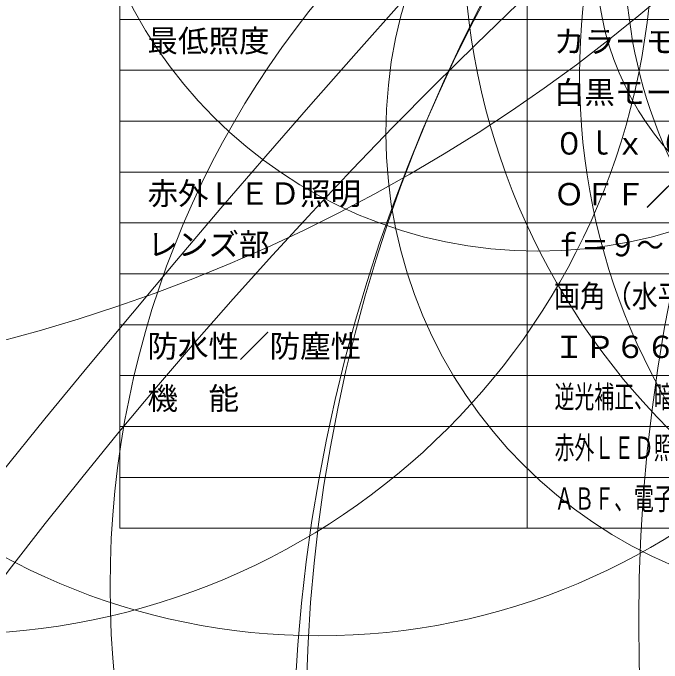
# Model space of a CAD drawing. Units: millimetres, scale not verified. Extents: x -898 to 1924, y -1878 to 988.
# Drawn here: x -73 to -9.2, y -69.7 to -5.9 of the extents above; entities that cross this region are included whole.
import ezdxf
from ezdxf.enums import TextEntityAlignment as Align

# ---------------------------------------------------------------- set-up
doc = ezdxf.new("R2010")
doc.units = ezdxf.units.MM
doc.header["$LTSCALE"] = 0.125
doc.layers.add('0-1_MOJI1', color=7, linetype='Continuous')
doc.layers.add('0-2_WAKU', color=1, linetype='Continuous', lineweight=18)
doc.layers.add('0-5_GAIKEI', color=1, linetype='Continuous', lineweight=18)
doc.styles.add('ＭＳ ゴシック', font='')
doc.styles.get('ＭＳ ゴシック').set_extended_font_data('MS Gothic')

msp = doc.modelspace()

# ---------------------------------------------------------------- linework, layer by layer
at = {"layer": '0-2_WAKU', "color": 4}
for p, q in [((-62.5005, 8.4953), (-62.5005, -56.5047)), ((-22.5005, -56.5047), (-22.5005, 8.4953)), ((-62.5005, -56.5047), (62.4995, -56.5047))]:
    msp.add_line(p, q, dxfattribs=at)
at = {"layer": '0-2_WAKU'}
for p, q in [((-62.5005, -6.5047), (62.4995, -6.5047)), ((-62.5005, -11.5047), (62.4995, -11.5047)), ((-62.5005, -16.5047), (62.4995, -16.5047)), ((-62.5005, -21.5047), (62.4995, -21.5047)), ((-62.5005, -21.5047), (62.4995, -21.5047)), ((-62.5005, -26.5047), (62.4995, -26.5047)), ((-62.5005, -31.5047), (62.4995, -31.5047)), ((-62.5005, -36.5047), (62.4995, -36.5047)), ((-62.5005, -41.5047), (62.4995, -41.5047)), ((-62.5005, -46.5047), (62.4995, -46.5047)), ((-62.5005, -51.5047), (62.4995, -51.5047))]:
    msp.add_line(p, q, dxfattribs=at)
at = {"layer": '0-5_GAIKEI'}
for centre, radius in [((446.4357, 410.2957), 577.6606), ((801.054, -754.9372), 1123.0976), ((307.6278, -352.2665), 479.7883), ((116.5351, -80.4285), 162.0306), ((108.8968, -75.5939), 153.1131), ((-79.02, 1.9512), 68.8572), ((40.1456, 1.944), 68.8864), ((-174.651, -321.5882), 386.1663), ((135.6792, -321.3628), 385.9325), ((46.8733, -11.9932), 64.2151), ((-40.3117, -37.007), 88.2526), ((33.9671, -0.3398), 46.8265), ((-27.7127, -245.4941), 276.8347), ((-11.1807, -245.0975), 276.4386), ((28.0103, -62.215), 91.4741), ((13.1363, -0.5077), 28.8603)]:
    msp.add_circle(centre, radius, dxfattribs=at)
at = {"layer": '0-5_GAIKEI', "color": 7}
for centre, radius in [((-434.2341, -56.8342), 464.1648), ((139.6736, 134.0764), 162.6469), ((-114.9713, 119.3808), 162.6555), ((151.4461, -65.5953), 162.9782), ((-101.8131, -82.0409), 162.7306), ((-42.9517, -1.6493), 65.422), ((-21.4505, 15.774), 45.0478), ((-32.8854, -33.9916), 80.1468), ((-59.9847, -136.744), 180.5074), ((9.7376, -17.6847), 46.1042)]:
    msp.add_circle(centre, radius, dxfattribs=at)

# ---------------------------------------------------------------- texts
at = {"layer": '0-1_MOJI1', "style": 'ＭＳ ゴシック'}
for s, p in [('最低照度', (-59.795, -10.3728)), ('カラーモード：０．０８ｌｘ（Ｆ１．６）', (-19.8643, -10.4416)), ('白黒モード：０．００８ｌｘ（Ｆ１．６）', (-19.8643, -15.4416)), ('０ｌｘ（赤外ＬＥＤ点灯時）', (-19.8643, -20.4416)), ('赤外ＬＥＤ照明', (-59.795, -25.3728)), ('ＯＦＦ／ＡＵＴＯ／ＦＩＸ、照射距離：約２０ｍ', (-19.8643, -25.4416)), ('レンズ部', (-59.795, -30.3728)), ('防水性／防塵性', (-59.795, -40.3728)), ('ＩＰ６６／Ｔｙｐｅ４Ｘ／ＮＥＭＡ４Ｘ準拠', (-19.8643, -40.4416)), ('機\u3000能', (-59.795, -45.5047))]:
    msp.add_text(s, height=2.199, dxfattribs=at).set_placement(p, align=Align.BOTTOM_LEFT)
for s, width, p in [('ｆ＝９～２２ｍｍ（２．４倍バリフォーカルレンズ）', 0.9, (-19.8643, -30.4416)), ('画角（水平）：３１°（Ｗ）～１２．４°（Ｔ）', 0.85, (-19.8643, -35.4416)), ('逆光補正、暗部補正、カラー白黒切換、画揺補正、モーションディテクター、', 0.65, (-19.795, -45.3489)), ('赤外ＬＥＤ照射、歪補正（２５６段階）、電子ズーム（×２）、映像反転表示、', 0.65, (-19.795, -50.3489)), ('ＡＢＦ、電子感度アップ', 0.65, (-19.795, -55.3489))]:
    msp.add_text(s, height=2.199, dxfattribs=dict(at, width=width)).set_placement(p, align=Align.BOTTOM_LEFT)

doc.saveas('drawing.dxf')
